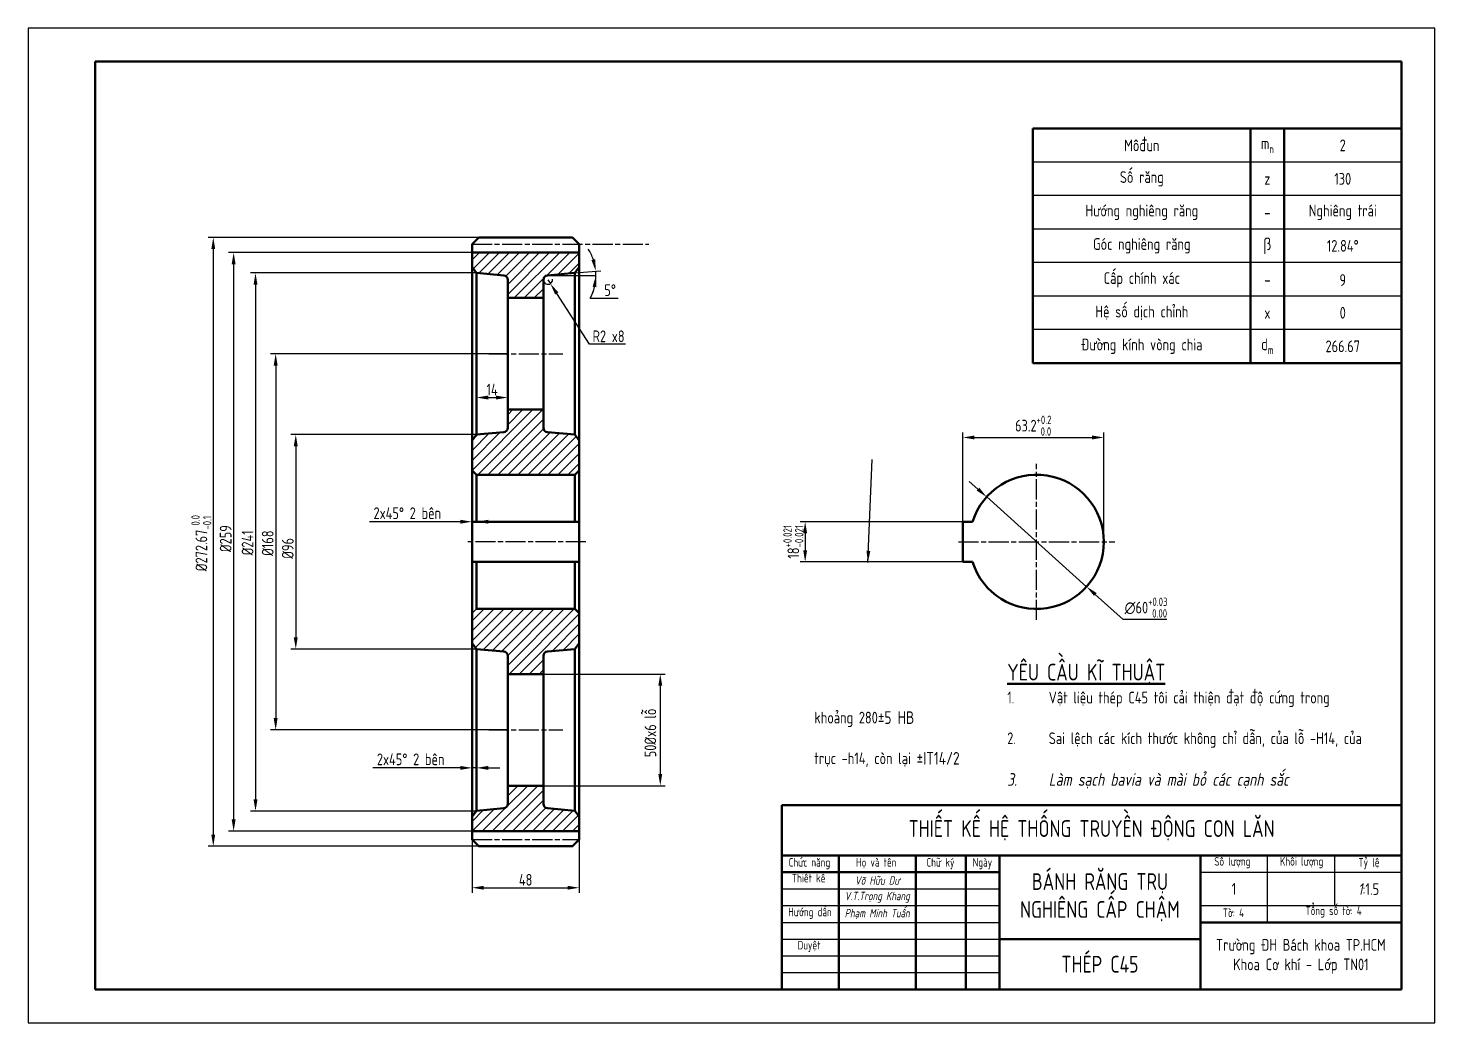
# Model space of a CAD drawing. Header units: millimetres. Extents: x -3429 to -296, y -4157 to -3695.
# Drawn here: x -2708.5 to -2288.5, y -4036.9 to -3739.9 of the extents above; entities that cross this region are included whole.
import ezdxf

# ---------------------------------------------------------------- set-up
doc = ezdxf.new("R2010")
doc.units = ezdxf.units.MM
doc.header["$LTSCALE"] = 0.5
doc.linetypes.add('AM_ISO08W050', pattern=[18, 12, -1.5, 3, -1.5])
for name, color, linetype, lineweight in [('A.Net Dam Co Ban', 7, 'Continuous', 50), ('AM_0', 7, 'Continuous', 50), ('AM_4', 3, 'Continuous', 25), ('AM_5', 3, 'Continuous', 25), ('AM_7', 4, 'AM_ISO08W050', 25), ('AM_8', 1, 'Continuous', 25), ('duong_dam', 7, 'Continuous', 50), ('duong_manh', 3, 'Continuous', 25)]:
    doc.layers.add(name, color=color, linetype=linetype, lineweight=lineweight)
doc.styles.add('MyTemplate', font='tcvn+7284-2003i.ttf', dxfattribs={"width": 0.8, "height": 3.5})
doc.styles.get("Standard").update_dxf_attribs({"font": 'tcvn+7284-2003i.ttf', "width": 0.8, "height": 3.5})
doc.styles.add('TCVN', font='tcvn+7284-2003i.ttf', dxfattribs={"width": 0.8, "height": 5})
doc.dimstyles.new('scale05', dxfattribs={"dimtxt": 3.5, "dimasz": 3.5, "dimexe": 1.5, "dimexo": 0, "dimtad": 1, "dimtoh": 1, "dimdec": 0, "dimlfac": 1.5, "dimdsep": 46, "dimtxsty": 'MyTemplate', "dimcen": -5, "dimclrd": 3, "dimclre": 3, "dimclrt": 1, "dimadec": 0, "dimazin": 0, "dimtfac": 1, "dimtdec": 0, "dimtmove": 0, "dimatfit": 3, "dimfxl": 1, "dimlwd": 25, "dimlwe": 25, "dimarcsym": 1})

# ---------------------------------------------------------------- blocks, each defined once
blk = doc.blocks.new('*D52')
at = {"layer": 'AM_5', "color": 3, "lineweight": 25, "transparency": 16777216}
for p, q in [((-2426.51, -3887.24), (-2478, -3887.24)), ((-2476.5, -3890.74), (-2476.5, -3895.74)), ((-2426.51, -3899.24), (-2478, -3899.24))]:
    blk.add_line(p, q, dxfattribs=at)
at = {"layer": 'AM_5', "color": 3, "transparency": 16777216}
for points in [[(-2477.08, -3890.74), (-2475.92, -3890.74), (-2476.5, -3887.24)], [(-2477.08, -3895.74), (-2475.92, -3895.74), (-2476.5, -3899.24)]]:
    blk.add_solid(points, dxfattribs=at)
at = {"layer": 'Defpoints', "color": 0, "transparency": 16777216}
for p in [(-2426.51, -3887.24), (-2476.5, -3899.24), (-2426.51, -3899.24)]:
    blk.add_point(p, dxfattribs=at)
at = {"layer": 'AM_5', "color": 1, "transparency": 16777216, "insert": (-2480.03, -3893.24), "char_height": 3.5, "attachment_point": 5, "rotation": 90, "style": 'MyTemplate'}
blk.add_mtext('\\A1;18{}{\\H0.71x;\\C3;\\S+0.021^ -0.021;}', dxfattribs=at)
blk = doc.blocks.new('*D42')
at = {"layer": 'AM_5', "color": 3, "lineweight": 25, "transparency": 16777216}
for p, q in [((-2545.29, -3812.97), (-2537.52, -3812.29)), ((-2540.66, -3820.47), (-2532.3, -3820.47))]:
    blk.add_line(p, q, dxfattribs=at)
for start, end in [(18.9106, 32.8212), (0, 5), (331.9683, 0), (332.1788, 346.0894)]:
    blk.add_arc((-2553.41, -3813.68), 14.45, start, end, dxfattribs=at)
at = {"layer": 'AM_5', "color": 3, "transparency": 16777216}
for points in [[(-2539.17, -3808.87), (-2540.31, -3809.12), (-2539.02, -3812.42)], [(-2539.97, -3817.08), (-2538.81, -3817.22), (-2538.96, -3813.68)]]:
    blk.add_solid(points, dxfattribs=at)
at = {"layer": 'Defpoints', "color": 0, "transparency": 16777216}
for p in [(-2545.29, -3812.97), (-2538.99, -3812.84), (-2553.41, -3813.68), (-2553.41, -3813.68), (-2537.06, -3813.68)]:
    blk.add_point(p, dxfattribs=at)
at = {"layer": 'AM_5', "color": 1, "transparency": 16777216, "insert": (-2534.73, -3818.1), "char_height": 3.5, "attachment_point": 5, "style": 'MyTemplate'}
blk.add_mtext('\\A1;5°', dxfattribs=at)
blk = doc.blocks.new('*D43')
at = {"layer": 'AM_5', "color": 3, "lineweight": 25, "transparency": 16777216}
for p, q in [((-2429.45, -3893.24), (-2429.45, -3860.58)), ((-2425.95, -3862.08), (-2390.84, -3862.08)), ((-2387.34, -3893.24), (-2387.34, -3860.58))]:
    blk.add_line(p, q, dxfattribs=at)
at = {"layer": 'AM_5', "color": 3, "transparency": 16777216}
for points in [[(-2425.95, -3861.5), (-2425.95, -3862.67), (-2429.45, -3862.08)], [(-2390.84, -3861.5), (-2390.84, -3862.67), (-2387.34, -3862.08)]]:
    blk.add_solid(points, dxfattribs=at)
at = {"layer": 'Defpoints', "color": 0, "transparency": 16777216}
for p in [(-2387.34, -3862.08), (-2429.45, -3893.24), (-2387.34, -3893.24)]:
    blk.add_point(p, dxfattribs=at)
at = {"layer": 'AM_5', "color": 1, "transparency": 16777216, "insert": (-2408.4, -3858.56), "char_height": 3.5, "attachment_point": 5, "style": 'MyTemplate'}
blk.add_mtext('\\A1;63.2{}{\\H0.71x;\\C3;\\S+0.2^  0.0;}', dxfattribs=at)
blk = doc.blocks.new('*D44')
at = {"layer": 'AM_5', "color": 3, "lineweight": 25, "transparency": 16777216}
for p, q in [((-2579.46, -3887.24), (-2606.6, -3887.24)), ((-2575.96, -3887.24), (-2575.96, -3885.74)), ((-2574.63, -3887.24), (-2575.96, -3887.24)), ((-2574.63, -3887.24), (-2574.63, -3885.74)), ((-2571.13, -3887.24), (-2567.63, -3887.24))]:
    blk.add_line(p, q, dxfattribs=at)
at = {"layer": 'AM_5', "color": 3, "transparency": 16777216}
for points in [[(-2579.46, -3886.66), (-2579.46, -3887.82), (-2575.96, -3887.24)], [(-2571.13, -3886.66), (-2571.13, -3887.82), (-2574.63, -3887.24)]]:
    blk.add_solid(points, dxfattribs=at)
at = {"layer": 'Defpoints', "color": 0, "transparency": 16777216}
for p in [(-2575.96, -3887.24), (-2575.96, -3887.24), (-2574.63, -3887.24)]:
    blk.add_point(p, dxfattribs=at)
at = {"layer": 'AM_5', "color": 1, "transparency": 16777216, "insert": (-2595.29, -3884.69), "char_height": 3.5, "attachment_point": 5, "style": 'MyTemplate'}
blk.add_mtext('\\A1;2x45%%D 2 bên', dxfattribs=at)
blk = doc.blocks.new('*D45')
at = {"layer": 'AM_5', "color": 3, "lineweight": 25, "transparency": 16777216}
for p, q in [((-2575.96, -3949.38), (-2575.96, -3962.23)), ((-2574.64, -3949.38), (-2574.64, -3962.23)), ((-2579.46, -3960.73), (-2605.59, -3960.73)), ((-2574.64, -3960.73), (-2575.96, -3960.73)), ((-2571.14, -3960.73), (-2567.64, -3960.73))]:
    blk.add_line(p, q, dxfattribs=at)
at = {"layer": 'AM_5', "color": 3, "transparency": 16777216}
for points in [[(-2579.46, -3960.15), (-2579.46, -3961.32), (-2575.96, -3960.73)], [(-2571.14, -3960.15), (-2571.14, -3961.32), (-2574.64, -3960.73)]]:
    blk.add_solid(points, dxfattribs=at)
at = {"layer": 'Defpoints', "color": 0, "transparency": 16777216}
for p in [(-2575.96, -3949.38), (-2574.64, -3949.38), (-2575.96, -3960.73)]:
    blk.add_point(p, dxfattribs=at)
at = {"layer": 'AM_5', "color": 1, "transparency": 16777216, "insert": (-2594.28, -3958.18), "char_height": 3.5, "attachment_point": 5, "style": 'MyTemplate'}
blk.add_mtext('\\A1;2x45%%D 2 bên', dxfattribs=at)
blk = doc.blocks.new('*D46')
at = {"layer": 'AM_5', "color": 3, "lineweight": 25, "transparency": 16777216}
for p, q in [((-2574.64, -3812.97), (-2642.11, -3812.97)), ((-2640.61, -3816.47), (-2640.61, -3970.13)), ((-2574.64, -3973.63), (-2642.11, -3973.63))]:
    blk.add_line(p, q, dxfattribs=at)
at = {"layer": 'AM_5', "color": 3, "transparency": 16777216}
for points in [[(-2641.19, -3816.47), (-2640.02, -3816.47), (-2640.61, -3812.97)], [(-2641.19, -3970.13), (-2640.02, -3970.13), (-2640.61, -3973.63)]]:
    blk.add_solid(points, dxfattribs=at)
at = {"layer": 'Defpoints', "color": 0, "transparency": 16777216}
for p in [(-2574.64, -3812.97), (-2640.61, -3973.63), (-2574.64, -3973.63)]:
    blk.add_point(p, dxfattribs=at)
at = {"layer": 'AM_5', "color": 1, "transparency": 16777216, "insert": (-2642.98, -3893.54), "char_height": 3.5, "attachment_point": 5, "rotation": 90, "style": 'MyTemplate'}
blk.add_mtext('\\A1;%%C241 ', dxfattribs=at)
blk = doc.blocks.new('*D47')
at = {"layer": 'AM_5', "color": 3, "lineweight": 25, "transparency": 16777216}
for p, q in [((-2575.96, -3806.85), (-2648.64, -3806.85)), ((-2647.14, -3810.35), (-2647.14, -3976.13)), ((-2575.96, -3979.63), (-2648.64, -3979.63))]:
    blk.add_line(p, q, dxfattribs=at)
at = {"layer": 'AM_5', "color": 3, "transparency": 16777216}
for points in [[(-2647.72, -3810.35), (-2646.56, -3810.35), (-2647.14, -3806.85)], [(-2647.72, -3976.13), (-2646.56, -3976.13), (-2647.14, -3979.63)]]:
    blk.add_solid(points, dxfattribs=at)
at = {"layer": 'Defpoints', "color": 0, "transparency": 16777216}
for p in [(-2575.96, -3806.85), (-2647.14, -3979.63), (-2575.96, -3979.63)]:
    blk.add_point(p, dxfattribs=at)
at = {"layer": 'AM_5', "color": 1, "transparency": 16777216, "insert": (-2649.52, -3892.29), "char_height": 3.5, "attachment_point": 5, "rotation": 90, "style": 'MyTemplate'}
blk.add_mtext('\\A1;%%C259', dxfattribs=at)
blk = doc.blocks.new('*D48')
at = {"layer": 'AM_5', "color": 3, "lineweight": 25, "transparency": 16777216}
for p, q in [((-2573.96, -3802.35), (-2654.72, -3802.35)), ((-2653.22, -3805.85), (-2653.22, -3980.63)), ((-2573.96, -3984.13), (-2654.72, -3984.13))]:
    blk.add_line(p, q, dxfattribs=at)
at = {"layer": 'AM_5', "color": 3, "transparency": 16777216}
for points in [[(-2653.81, -3805.85), (-2652.64, -3805.85), (-2653.22, -3802.35)], [(-2653.81, -3980.63), (-2652.64, -3980.63), (-2653.22, -3984.13)]]:
    blk.add_solid(points, dxfattribs=at)
at = {"layer": 'Defpoints', "color": 0, "transparency": 16777216}
for p in [(-2573.96, -3802.35), (-2653.22, -3984.13), (-2573.96, -3984.13)]:
    blk.add_point(p, dxfattribs=at)
at = {"layer": 'AM_5', "color": 1, "transparency": 16777216, "insert": (-2656.77, -3893.63), "char_height": 3.5, "attachment_point": 5, "rotation": 90, "style": 'MyTemplate'}
blk.add_mtext('\\A1;%%C272.67{}{\\H0.71x;\\C3;\\S 0.0^ -0.1;}', dxfattribs=at)
blk = doc.blocks.new('*D49')
at = {"layer": 'AM_5', "color": 3, "lineweight": 25, "transparency": 16777216}
for p, q in [((-2575.96, -3982.13), (-2575.96, -3998.02)), ((-2543.96, -3982.13), (-2543.96, -3998.02)), ((-2572.46, -3996.52), (-2547.46, -3996.52))]:
    blk.add_line(p, q, dxfattribs=at)
at = {"layer": 'AM_5', "color": 3, "transparency": 16777216}
for points in [[(-2572.46, -3995.94), (-2572.46, -3997.11), (-2575.96, -3996.52)], [(-2547.46, -3995.94), (-2547.46, -3997.11), (-2543.96, -3996.52)]]:
    blk.add_solid(points, dxfattribs=at)
at = {"layer": 'Defpoints', "color": 0, "transparency": 16777216}
for p in [(-2575.96, -3982.13), (-2543.96, -3982.13), (-2543.96, -3996.52)]:
    blk.add_point(p, dxfattribs=at)
at = {"layer": 'AM_5', "color": 1, "transparency": 16777216, "insert": (-2559.96, -3994.15), "char_height": 3.5, "attachment_point": 5, "style": 'MyTemplate'}
blk.add_mtext('\\A1;48', dxfattribs=at)
blk = doc.blocks.new('*D50')
at = {"layer": 'AM_5', "color": 3, "lineweight": 25, "transparency": 16777216}
for p, q in [((-2424.91, -3877.51), (-2427.52, -3875.18)), ((-2422.31, -3879.85), (-2392.47, -3906.63)), ((-2381.58, -3916.41), (-2389.87, -3908.97)), ((-2368.48, -3916.41), (-2381.58, -3916.41))]:
    blk.add_line(p, q, dxfattribs=at)
at = {"layer": 'AM_5', "color": 3, "transparency": 16777216}
for points in [[(-2424.52, -3877.08), (-2425.3, -3877.95), (-2422.31, -3879.85)], [(-2389.48, -3908.53), (-2390.26, -3909.4), (-2392.47, -3906.63)]]:
    blk.add_solid(points, dxfattribs=at)
at = {"layer": 'Defpoints', "color": 0, "transparency": 16777216}
for p in [(-2422.31, -3879.85), (-2392.47, -3906.63)]:
    blk.add_point(p, dxfattribs=at)
at = {"layer": 'AM_5', "color": 1, "transparency": 16777216, "insert": (-2374.72, -3912.88), "char_height": 3.5, "attachment_point": 5, "style": 'MyTemplate'}
blk.add_mtext('\\A1;∅60{}{\\H0.71x;\\C3;\\S+0.03^  0.00;}', dxfattribs=at)
blk = doc.blocks.new('*D51')
at = {"layer": 'AM_5', "color": 3, "lineweight": 25, "transparency": 16777216}
for p, q in [((-2565.3, -3837.1), (-2636.09, -3837.1)), ((-2634.59, -3840.6), (-2634.59, -3945.88)), ((-2565.3, -3949.38), (-2636.09, -3949.38))]:
    blk.add_line(p, q, dxfattribs=at)
at = {"layer": 'AM_5', "color": 3, "transparency": 16777216}
for points in [[(-2635.18, -3840.6), (-2634.01, -3840.6), (-2634.59, -3837.1)], [(-2635.18, -3945.88), (-2634.01, -3945.88), (-2634.59, -3949.38)]]:
    blk.add_solid(points, dxfattribs=at)
at = {"layer": 'Defpoints', "color": 0, "transparency": 16777216}
for p in [(-2565.3, -3837.1), (-2634.59, -3949.38), (-2565.3, -3949.38)]:
    blk.add_point(p, dxfattribs=at)
at = {"layer": 'AM_5', "color": 1, "transparency": 16777216, "insert": (-2636.97, -3893.64), "char_height": 3.5, "attachment_point": 5, "rotation": 90, "style": 'MyTemplate'}
blk.add_mtext('\\A1;%%C168', dxfattribs=at)
blk = doc.blocks.new('*D53')
at = {"layer": 'AM_5', "color": 3, "lineweight": 25, "transparency": 16777216}
for p, q in [((-2554.63, -3932.72), (-2518.26, -3932.72)), ((-2519.76, -3936.22), (-2519.76, -3962.55)), ((-2554.63, -3966.05), (-2518.26, -3966.05))]:
    blk.add_line(p, q, dxfattribs=at)
at = {"layer": 'AM_5', "color": 3, "transparency": 16777216}
for points in [[(-2520.34, -3936.22), (-2519.17, -3936.22), (-2519.76, -3932.72)], [(-2520.34, -3962.55), (-2519.17, -3962.55), (-2519.76, -3966.05)]]:
    blk.add_solid(points, dxfattribs=at)
at = {"layer": 'Defpoints', "color": 0, "transparency": 16777216}
for p in [(-2554.63, -3932.72), (-2554.63, -3966.05), (-2519.76, -3966.05)]:
    blk.add_point(p, dxfattribs=at)
at = {"layer": 'AM_5', "color": 1, "transparency": 16777216, "insert": (-2522.72, -3950.31), "char_height": 3.5, "attachment_point": 5, "rotation": 90, "style": 'MyTemplate'}
blk.add_mtext('50{\\A1;%%Cx6 lỗ}', dxfattribs=at)
blk = doc.blocks.new('*D54')
at = {"layer": 'AM_5', "color": 3, "lineweight": 25, "transparency": 16777216}
for p, q in [((-2574.64, -3845.44), (-2574.64, -3851.66)), ((-2565.3, -3845.44), (-2565.3, -3851.66)), ((-2571.14, -3850.16), (-2568.8, -3850.16))]:
    blk.add_line(p, q, dxfattribs=at)
at = {"layer": 'AM_5', "color": 3, "transparency": 16777216}
for points in [[(-2571.14, -3849.58), (-2571.14, -3850.75), (-2574.64, -3850.16)], [(-2568.8, -3849.58), (-2568.8, -3850.75), (-2565.3, -3850.16)]]:
    blk.add_solid(points, dxfattribs=at)
at = {"layer": 'Defpoints', "color": 0, "transparency": 16777216}
for p in [(-2574.64, -3845.44), (-2565.3, -3845.44), (-2565.3, -3850.16)]:
    blk.add_point(p, dxfattribs=at)
at = {"layer": 'AM_5', "color": 1, "transparency": 16777216, "insert": (-2569.97, -3847.79), "char_height": 3.5, "attachment_point": 5, "style": 'MyTemplate'}
blk.add_mtext('14', dxfattribs=at)
blk = doc.blocks.new('*D55')
at = {"layer": 'AM_5', "color": 3, "lineweight": 25, "transparency": 16777216}
for p, q in [((-2574.64, -3861.23), (-2630.09, -3861.23)), ((-2628.59, -3864.73), (-2628.59, -3921.75)), ((-2574.64, -3925.25), (-2630.09, -3925.25))]:
    blk.add_line(p, q, dxfattribs=at)
at = {"layer": 'AM_5', "color": 3, "transparency": 16777216}
for points in [[(-2629.18, -3864.73), (-2628.01, -3864.73), (-2628.59, -3861.23)], [(-2629.18, -3921.75), (-2628.01, -3921.75), (-2628.59, -3925.25)]]:
    blk.add_solid(points, dxfattribs=at)
at = {"layer": 'Defpoints', "color": 0, "transparency": 16777216}
for p in [(-2574.64, -3861.23), (-2628.59, -3925.25), (-2574.64, -3925.25)]:
    blk.add_point(p, dxfattribs=at)
at = {"layer": 'AM_5', "color": 1, "transparency": 16777216, "insert": (-2630.97, -3895.2), "char_height": 3.5, "attachment_point": 5, "rotation": 90, "style": 'MyTemplate'}
blk.add_mtext('%%C96', dxfattribs=at)
blk = doc.blocks.new('*D56')
at = {"layer": 'AM_5', "color": 3, "lineweight": 25, "transparency": 16777216}
for p, q in [((-2553.3, -3815.01), (-2552.58, -3816.13)), ((-2540.87, -3834.26), (-2550.68, -3819.07)), ((-2530.13, -3834.26), (-2540.87, -3834.26))]:
    blk.add_line(p, q, dxfattribs=at)
blk.add_arc((-2553.3, -3815.01), 1.33, 180, 7.306, dxfattribs=at)
at = {"layer": 'AM_5', "color": 3, "transparency": 16777216}
blk.add_solid([(-2550.19, -3818.75), (-2551.17, -3819.38), (-2552.58, -3816.13)], dxfattribs=at)
at = {"layer": 'Defpoints', "color": 0, "transparency": 16777216}
for p in [(-2553.3, -3815.01), (-2552.58, -3816.13)]:
    blk.add_point(p, dxfattribs=at)
at = {"layer": 'AM_5', "color": 1, "transparency": 16777216, "insert": (-2535.19, -3831.88), "char_height": 3.5, "attachment_point": 5, "style": 'MyTemplate'}
blk.add_mtext('R2 x8', dxfattribs=at)

msp = doc.modelspace()

# ---------------------------------------------------------------- hatches: boundary and pattern name
at = {"layer": 'AM_8'}
h = msp.add_hatch(dxfattribs=at)
h.set_pattern_fill('ANSI31', color=256, scale=0.666667)
h.set_pattern_definition([(45, (-1771.6166, -1304.463), (-1.4967094, 1.4967094), [])])
h.paths.add_polyline_path([(-2543.9649, -3811.1851), (-2543.9649, -3806.8518), (-2575.9649, -3806.8518), (-2575.9649, -3811.1851), (-2574.6367, -3812.968), (-2566.5154, -3813.6785, -0.38887873), (-2565.2983, -3815.0068), (-2565.2983, -3820.4328), (-2554.6316, -3820.4328), (-2554.6316, -3815.0068, -0.38887873), (-2553.4145, -3813.6785), (-2545.2932, -3812.968)])
h.paths.add_polyline_path([(-2543.9649, -3865.6967), (-2543.9649, -3863.0138), (-2545.2932, -3861.231), (-2553.4145, -3860.5204, -0.38887873), (-2554.6316, -3859.1922), (-2554.6316, -3853.7661), (-2565.2983, -3853.7661), (-2565.2983, -3859.1922, -0.38887873), (-2566.5154, -3860.5204), (-2574.6367, -3861.231), (-2575.9649, -3863.0138), (-2575.9649, -3871.9074), (-2574.6316, -3873.2407), (-2545.2983, -3873.2407), (-2543.9649, -3871.9074)])
h.paths.add_polyline_path([(-2543.9649, -3914.574), (-2545.2983, -3913.2407), (-2574.6316, -3913.2407), (-2575.9649, -3914.574), (-2575.9649, -3923.4675), (-2574.6367, -3925.2504), (-2566.5154, -3925.9609, -0.38887873), (-2565.2983, -3927.2892), (-2565.2983, -3932.7152), (-2554.6316, -3932.7152), (-2554.6316, -3927.2892, -0.38887873), (-2553.4145, -3925.9609), (-2545.2932, -3925.2504), (-2543.9649, -3923.4675)])
h.paths.add_polyline_path([(-2554.6316, -3971.4746), (-2554.6316, -3966.0486), (-2565.2983, -3966.0486), (-2565.2983, -3971.4746, -0.38887873), (-2566.5154, -3972.8028), (-2574.6367, -3973.5134), (-2575.9649, -3975.2962), (-2575.9649, -3979.6296), (-2543.9649, -3979.6296), (-2543.9649, -3975.2962), (-2545.2932, -3973.5134), (-2553.4145, -3972.8028, -0.38887873)])

# ---------------------------------------------------------------- linework, layer by layer
for p, q in [((-2574.6316, -3873.2407), (-2545.2983, -3873.2407)), ((-2575.9649, -3914.574), (-2574.6316, -3913.2407)), ((-2574.6316, -3913.2407), (-2545.2983, -3913.2407))]:
    msp.add_line(p, q)
at = {"layer": 'A.Net Dam Co Ban', "lineweight": 50}
msp.add_line((-2483.4956, -4026.866), (-2483.4956, -3972.0277), dxfattribs=at)
at = {"layer": 'AM_0'}
for p, q in [((-2688.4956, -3749.866), (-2688.4956, -4026.866)), ((-2298.4956, -3749.866), (-2688.4956, -3749.866)), ((-2298.4956, -4026.866), (-2298.4956, -3749.866)), ((-2298.4956, -3769.866), (-2408.4956, -3769.866)), ((-2408.4956, -3769.866), (-2408.4956, -3839.866)), ((-2343.4956, -3839.866), (-2343.4956, -3769.866)), ((-2333.4956, -3839.866), (-2333.4956, -3769.866)), ((-2575.9649, -3806.0185), (-2575.9649, -3811.1851)), ((-2575.9649, -3806.8518), (-2543.9649, -3806.8518)), ((-2543.9649, -3863.0138), (-2543.9649, -3806.0185)), ((-2543.9649, -3806.0185), (-2543.9649, -3811.1851)), ((-2574.6367, -3812.968), (-2575.9649, -3811.1851)), ((-2575.9649, -3811.1851), (-2575.9649, -3923.4675)), ((-2566.5154, -3813.6785), (-2574.6367, -3812.968)), ((-2574.6367, -3812.968), (-2574.6367, -3861.231)), ((-2553.4145, -3813.6785), (-2545.2932, -3812.968)), ((-2545.2932, -3812.968), (-2543.9649, -3811.1851)), ((-2545.2932, -3812.968), (-2545.2932, -3861.231)), ((-2565.2983, -3859.1922), (-2565.2983, -3815.0068)), ((-2554.6316, -3859.1922), (-2554.6316, -3815.0068)), ((-2565.2983, -3820.4328), (-2554.6316, -3820.4328)), ((-2298.4956, -3839.866), (-2408.4956, -3839.866)), ((-2565.2983, -3853.7661), (-2554.6316, -3853.7661)), ((-2574.6367, -3861.231), (-2575.9649, -3863.0138)), ((-2574.6367, -3861.231), (-2566.5154, -3860.5204)), ((-2545.2932, -3861.231), (-2553.4145, -3860.5204)), ((-2545.2932, -3861.231), (-2543.9649, -3863.0138)), ((-2543.9649, -3863.0138), (-2543.9649, -3914.574)), ((-2575.9649, -3871.9074), (-2574.6316, -3873.2407)), ((-2575.9649, -3871.9074), (-2575.9649, -3914.574)), ((-2543.9649, -3871.9074), (-2545.2983, -3873.2407)), ((-2543.9649, -3871.9074), (-2543.9649, -3914.574)), ((-2574.6316, -3873.2407), (-2545.2983, -3873.2407)), ((-2574.6316, -3873.2407), (-2574.6316, -3887.2407)), ((-2545.2983, -3873.2407), (-2545.2983, -3887.2407)), ((-2543.9649, -3887.2407), (-2575.9649, -3887.2407)), ((-2426.5143, -3887.2407), (-2429.4477, -3887.2407)), ((-2426.5143, -3887.2407), (-2429.4477, -3887.2407)), ((-2429.4477, -3887.2407), (-2429.4477, -3899.2407)), ((-2427.4334, -3887.2407), (-2426.5143, -3887.2407)), ((-2543.9649, -3899.2407), (-2575.9649, -3899.2407)), ((-2574.6316, -3899.2407), (-2574.6316, -3913.2407)), ((-2545.2983, -3899.2407), (-2545.2983, -3913.2407)), ((-2426.5143, -3899.2407), (-2429.4477, -3899.2407)), ((-2427.4334, -3899.2407), (-2426.5143, -3899.2407)), ((-2574.6316, -3913.2407), (-2545.2983, -3913.2407)), ((-2543.9649, -3914.574), (-2545.2983, -3913.2407)), ((-2543.9649, -3913.2407), (-2543.9649, -3923.4675)), ((-2574.6367, -3925.2504), (-2575.9649, -3923.4675)), ((-2575.9649, -3975.2962), (-2575.9649, -3923.4675)), ((-2574.6367, -3925.2504), (-2566.5154, -3925.9609)), ((-2574.6367, -3973.5134), (-2574.6367, -3925.2504)), ((-2545.2932, -3925.2504), (-2553.4145, -3925.9609)), ((-2545.2932, -3925.2504), (-2543.9649, -3923.4675)), ((-2545.2932, -3925.2504), (-2545.2932, -3973.5134)), ((-2543.9649, -3975.2962), (-2543.9649, -3923.4675)), ((-2565.2983, -3927.2892), (-2565.2983, -3971.4746)), ((-2554.6316, -3927.2892), (-2554.6316, -3971.4746)), ((-2565.2983, -3932.7152), (-2554.6316, -3932.7152)), ((-2565.2983, -3966.0486), (-2554.6316, -3966.0486)), ((-2566.5154, -3972.8028), (-2574.6367, -3973.5134)), ((-2575.9649, -3979.6296), (-2543.9649, -3979.6296)), ((-2298.4956, -4006.866), (-2298.4956, -4026.866)), ((-2298.4956, -4006.866), (-2298.4956, -4026.866)), ((-2688.4956, -4026.866), (-2298.4956, -4026.866))]:
    msp.add_line(p, q, dxfattribs=at)
at = {"layer": 'AM_0', "lineweight": 50}
for p, q in [((-2573.9649, -3802.3518), (-2575.9649, -3804.3518)), ((-2575.9649, -3806.0185), (-2575.9649, -3804.3518)), ((-2545.9649, -3802.3518), (-2573.9649, -3802.3518)), ((-2543.9649, -3804.3518), (-2545.9649, -3802.3518)), ((-2543.9649, -3806.0185), (-2543.9649, -3804.3518))]:
    msp.add_line(p, q, dxfattribs=at)
at = {"layer": 'AM_0'}
msp.add_lwpolyline([(-2566.5154, -3972.8028), (-2574.6367, -3973.5134), (-2575.9649, -3975.2962), (-2575.9649, -3982.1296), (-2573.9649, -3984.1296), (-2545.9649, -3984.1296), (-2543.9649, -3982.1296), (-2543.9649, -3975.2962), (-2545.2932, -3973.5134), (-2553.4145, -3972.8028)], dxfattribs=at)
for centre, radius, start, end in [((-2566.6316, -3815.0068), 1.3333, 0, 85), ((-2553.2983, -3815.0068), 1.3333, 95, 180), ((-2566.6316, -3859.1922), 1.3333, 275, 0), ((-2553.2983, -3859.1922), 1.3333, 180, 265), ((-2407.389, -3893.2407), 20.0444, 197.417699, 162.582301), ((-2566.6316, -3927.2892), 1.3333, 0, 85), ((-2553.2983, -3927.2892), 1.3333, 95, 180), ((-2566.6316, -3971.4746), 1.3333, 275, 0), ((-2553.2983, -3971.4746), 1.3333, 180, 265)]:
    msp.add_arc(centre, radius, start, end, dxfattribs=at)
at = {"layer": 'AM_4'}
for p, q in [((-2708.4956, -3739.866), (-2708.4956, -4036.866)), ((-2288.4956, -3739.866), (-2708.4956, -3739.866)), ((-2288.4956, -4036.866), (-2288.4956, -3739.866)), ((-2298.4956, -3779.866), (-2408.4956, -3779.866)), ((-2298.4956, -3789.866), (-2408.4956, -3789.866)), ((-2298.4956, -3799.866), (-2408.4956, -3799.866)), ((-2298.4956, -3809.866), (-2408.4956, -3809.866)), ((-2553.4145, -3813.6785), (-2538.963, -3813.6785)), ((-2298.4956, -3819.866), (-2408.4956, -3819.866)), ((-2298.4956, -3829.866), (-2408.4956, -3829.866)), ((-2708.4956, -4036.866), (-2288.4956, -4036.866))]:
    msp.add_line(p, q, dxfattribs=at)
at = {"layer": 'AM_7'}
for p, q in [((-2575.9649, -3804.3518), (-2523.178, -3804.3518)), ((-2570.9948, -3837.0995), (-2548.8098, -3837.0995)), ((-2407.389, -3916.574), (-2407.389, -3869.9074)), ((-2541.9649, -3893.2407), (-2577.9649, -3893.2407)), ((-2430.7223, -3893.2407), (-2384.0557, -3893.2407)), ((-2570.9948, -3949.3819), (-2548.8098, -3949.3819)), ((-2575.9649, -3982.1296), (-2543.9649, -3982.1296))]:
    msp.add_line(p, q, dxfattribs=at)
at = {"layer": 'duong_dam', "lineweight": 50}
msp.add_line((-2483.4956, -3971.9103), (-2298.4956, -3971.9103), dxfattribs=at)
at = {"layer": 'duong_dam'}
for p, q in [((-2483.4956, -4026.866), (-2483.4956, -3971.9103)), ((-2483.4956, -3986.866), (-2298.4956, -3986.866)), ((-2466.4956, -4026.866), (-2466.4956, -3986.866)), ((-2443.4956, -4026.866), (-2443.4956, -3986.866)), ((-2428.4956, -4026.866), (-2428.4956, -3986.866)), ((-2418.4956, -4026.866), (-2418.4956, -3986.866)), ((-2358.4956, -4026.866), (-2358.4956, -3986.866)), ((-2483.4956, -3991.866), (-2418.4956, -3991.866)), ((-2358.4956, -4006.866), (-2298.4956, -4006.866)), ((-2418.4956, -4011.866), (-2358.4956, -4011.866))]:
    msp.add_line(p, q, dxfattribs=at)
at = {"layer": 'duong_manh'}
for p, q in [((-2338.4956, -4006.866), (-2338.4956, -3986.866)), ((-2318.4956, -3986.866), (-2318.4956, -4001.866)), ((-2358.4956, -3991.866), (-2298.4956, -3991.866)), ((-2358.4956, -4001.866), (-2298.4956, -4001.866))]:
    msp.add_line(p, q, dxfattribs=at)
at = {"layer": 'duong_manh', "lineweight": 25}
for p, q in [((-2483.4956, -3996.866), (-2418.4956, -3996.866)), ((-2483.4956, -4001.866), (-2418.4956, -4001.866)), ((-2483.4956, -4006.866), (-2418.4956, -4006.866)), ((-2483.4956, -4011.866), (-2418.4956, -4011.866)), ((-2483.4956, -4016.866), (-2418.4956, -4016.866)), ((-2483.4956, -4021.866), (-2418.4956, -4021.866))]:
    msp.add_line(p, q, dxfattribs=at)

# ---------------------------------------------------------------- texts
at = {"attachment_point": 5, "style": 'MyTemplate'}
for s, width, insert, char_height in [('Môđun', 65, (-2375.9956, -3774.866), 3.5), ('\\A1;m{\\H0.7x;\\S^ n;}', 10, (-2338.4956, -3774.866), 3.5), ('2', 35, (-2315.9956, -3774.866), 3.5), ('Số răng', 65, (-2375.9956, -3784.866), 3.5), ('z', 10, (-2338.4956, -3784.866), 3.5), ('130', 35, (-2315.9956, -3784.866), 3.5), ('Hướng nghiêng răng', 65, (-2375.9956, -3794.866), 3.5), ('Nghiêng trái', 35, (-2315.9956, -3794.866), 3.5), ('{\\H1.08333x;-}', 10, (-2338.4956, -3794.866), 3.5), ('Góc nghiêng răng', 65, (-2375.9956, -3804.866), 3.5), ('{\\H1.08333x;β}', 10, (-2338.4956, -3804.866), 3.5), ('12.84%%D', 35, (-2315.9956, -3804.866), 3.5), ('Cấp chính xác', 65, (-2375.9956, -3815.0219), 3.5), ('9', 35, (-2315.9956, -3815.0951), 3.5), ('{\\H1.08333x;-}', 10, (-2338.4956, -3814.9493), 3.5), ('Hệ số dịch chỉnh', 65, (-2375.9956, -3824.866), 3.5), ('x', 10, (-2338.4956, -3824.866), 3.5), ('0', 35, (-2315.9956, -3824.866), 3.5), ('Đường kính vòng chia', 65, (-2375.9956, -3834.866), 3.5), ('\\A1;d{\\H0.7x;\\S^ m;}', 10, (-2338.4956, -3834.866), 3.5), ('266.67', 35, (-2315.9956, -3834.866), 3.5), ('BÁNH RĂNG TRỤ NGHIÊNG CẤP CHẬM', 60, (-2388.4956, -3999.366), 5), ('THÉP C45', 60, (-2388.4956, -4019.366), 5)]:
    msp.add_mtext_dynamic_manual_height_columns(s, width=width, gutter_width=17.5, heights=[0], dxfattribs=dict(at, insert=insert, char_height=char_height))
at = {"char_height": 2.5, "attachment_point": 5}
for s, insert in [('{\\fTCVN 7284|b0|i1|c0|p34;Võ Hữu Dư}', (-2454.9956, -3994.366)), ('{\\fTCVN 7284|b0|i1|c0|p34;V.T.Trọng Khang}', (-2454.9956, -3999.366)), ('{\\fTCVN 7284|b0|i1|c0|p34;Phạm Minh Tuấn}', (-2454.9956, -4004.366))]:
    msp.add_mtext_dynamic_manual_height_columns(s, width=23, gutter_width=17.5, heights=[0], dxfattribs=dict(at, insert=insert))
at = {"layer": 'AM_0'}
for s, width, insert, char_height, attachment_point, style in [('\\A1;\\pi57.60941;{\\H1.42857x;\\LYÊU CẦU KĨ THUẬT\\P\\pi-10.5,l14,t14;}1.^IVật liệu thép C45 tôi cải thiện đạt độ cứng trong khoảng 280{\\A0;\\H1.08333x;±5 HB}\\P2.^ISai lệch các kích thước không chỉ dẫn, của lỗ -H14, của trục -h14, còn lại {\\H1.08333x;±IT14/2\\fMS Shell Dlg 2|b0|i1|c0|p0;\\H0.61538x;\\P\\fTCVN 7284|b0|i1|c0|p34;\\H1.62501x;3.^ILàm sạch bavia và mài bỏ các cạnh sắc}', 163.512709, (-2473.7769, -3929.6566), 3.5, 1, 'TCVN'), ('THIẾT KẾ HỆ THỐNG TRUYỀN ĐỘNG CON LĂN', 185, (-2390.9956, -3979.3882), 5, 5, 'MyTemplate')]:
    msp.add_mtext_dynamic_manual_height_columns(s, width=width, gutter_width=17.5, heights=[0], dxfattribs=dict(at, insert=insert, char_height=char_height, attachment_point=attachment_point, style=style))
at = {"layer": 'duong_dam'}
for s, width, gutter_width, heights, insert, char_height, attachment_point in [('\\pi2.30248;Chức năng', 17.291048, 14.8707, [0], (-2483.7314, -3987.6671), 2.549267, 1), ('\\pi2.28858;Họ và tên', 17.291048, 14.8707, [0], (-2463.623, -3987.6671), 2.549267, 1), ('\\pi4.41065;Chữ ký', 17.291048, 14.8707, [0], (-2444.7013, -3987.6671), 2.549267, 1), ('\\pi5.63353;Ngày', 17.291048, 14.8707, [0], (-2432.1139, -3987.6671), 2.549267, 1), ('\\pi3.12675;Số lượng', 17.291048, 14.8707, [0], (-2357.4835, -3987.375), 2.549267, 1), ('\\pi2.04292;Khối lượng', 17.291048, 14.8707, [0], (-2336.794, -3987.3733), 2.549267, 1), ('\\pi5.54623;Tỷ lệ', 17.291048, 14.8707, [0], (-2316.8462, -3987.6671), 2.549267, 1), ('\\pi3.26116;Thiết kế', 17.291048, 14.8707, [0], (-2483.7314, -3992.3784), 2.549267, 1), ('Hướng dẫn', 17.291048, 14.8707, [0], (-2475.0859, -4004.1459), 2.54927, 5), ('\\pi5.67215;Tờ: 4', 17.291048, 14.8707, [0], (-2357.4835, -4002.7226), 2.549267, 1), ('\\pi11.3938;Tổng số tờ: 4', 39.927956, 14.8707, [3.483], (-2338.4956, -4002.1069), 2.549267, 1), ('\\pi4.99235;Duyệt', 17.291048, 14.8707, [0], (-2483.7314, -4012.3788), 2.549267, 1), ('Trường ĐH Bách khoa TP.HCM\\PKhoa Cơ khí - Lớp TN01', 78.382847, 17.5, [0], (-2328.4956, -4017.0183), 3.5, 5)]:
    msp.add_mtext_dynamic_manual_height_columns(s, width=width, gutter_width=gutter_width, heights=heights, dxfattribs=dict(at, insert=insert, char_height=char_height, attachment_point=attachment_point))
at = {"layer": 'duong_dam', "insert": (-2348.4956, -3996.866), "char_height": 3.5, "attachment_point": 5, "style": 'TCVN'}
msp.add_mtext_dynamic_manual_height_columns('1', width=20, gutter_width=17.5, heights=[0], dxfattribs=at)
at = {"layer": 'duong_dam', "insert": (-2308.2774, -3996.9203), "char_height": 3.5, "width": 9.038203, "attachment_point": 5, "style": 'TCVN'}
msp.add_mtext('{\\fTCVN 7284|b0|i1|c163|p34;1}:1.5', dxfattribs=at)

# ---------------------------------------------------------------- dimensions: what is measured, and where the dimension line sits
at = {"layer": 'AM_5'}
for base, p1, p2, text, override, picture, middle in [((-2653.2235, -3984.1296), (-2573.9649, -3802.3518), (-2573.9649, -3984.1296), '%%C<>{}{\\H0.71x;\\C3;\\S 0.0^ -0.1;}', {"dimdec": 2, "dimtm": 0.1, "dimtdec": 1, "dimtolj": 1, "dimtzin": 0}, '*D48', (-2653.2235, -3893.6271)), ((-2647.1416, -3979.6296), (-2575.9649, -3806.8518), (-2575.9649, -3979.6296), '%%C<>', {"dimtp": 0.02, "dimtm": 0.02, "dimtdec": 3, "dimtolj": 1, "dimtzin": 0}, '*D47', (-2647.1416, -3892.2937)), ((-2640.6063, -3973.6296), (-2574.6367, -3812.968), (-2574.6367, -3973.6296), '%%C<> ', {"dimtp": 0.02, "dimtm": 0.02, "dimtdec": 3, "dimtolj": 1, "dimtzin": 0}, '*D46', (-2640.6063, -3893.5436)), ((-2634.5921, -3949.3819), (-2565.2983, -3837.0995), (-2565.2983, -3949.3819), '%%C<>', {"dimtolj": 1, "dimtzin": 0}, '*D51', (-2634.5921, -3893.6436)), ((-2476.501, -3899.2407), (-2426.5143, -3887.2407), (-2426.5143, -3899.2407), '<>{}{\\H0.71x;\\C3;\\S+0.021^ -0.021;}', {"dimtol": 0, "dimlim": 0, "dimtp": 0.021, "dimtm": 0.021, "dimtfac": 1, "dimtdec": 3, "dimtolj": 1, "dimtzin": 0}, '*D52', (-2476.501, -3893.2407))]:
    dim = msp.add_linear_dim(base=base, p1=p1, p2=p2, angle=90, text=text, dimstyle='scale05', override=override, dxfattribs=at)
    dim.commit()
    dim.dimension.update_dxf_attribs({"geometry": picture, "text_midpoint": middle, "dimtype": 160})
dim = msp.add_angular_dim_2l(base=(-2538.9875, -3812.8382), line1=((-2553.4145, -3813.6785), (-2545.2932, -3812.968)), line2=((-2553.4145, -3813.6785), (-2537.0559, -3813.6785)), dimstyle='scale05', override={"dimtol": 0, "dimlim": 0, "dimtp": 0.02, "dimtm": 0.02, "dimtfac": 1, "dimtdec": 3, "dimtolj": 1, "dimtzin": 0}, dxfattribs=at)
dim.commit()
dim.dimension.update_dxf_attribs({"geometry": '*D42', "text_midpoint": (-2534.7314, -3818.0951)})
dim = msp.add_radius_dim(center=(-2553.2983, -3815.0068), mpoint=(-2552.575, -3816.1269), dimstyle='scale05', override={"dimpost": ' x8'}, dxfattribs=at)
dim.commit()
dim.dimension.update_dxf_attribs({"geometry": '*D56', "text_midpoint": (-2535.1881, -3834.2608), "dimtype": 164})
for base, p1, p2, override, picture, middle in [((-2565.2983, -3850.1635), (-2574.6367, -3845.441), (-2565.2983, -3845.441), {"dimtol": 0, "dimlim": 0, "dimtp": 0, "dimtm": 0, "dimtfac": 1, "dimtdec": 0, "dimtolj": 0, "dimtzin": 8}, '*D54', (-2569.9675, -3847.7885)), ((-2543.9649, -3996.5225), (-2575.9649, -3982.1296), (-2543.9649, -3982.1296), {"dimtol": 0, "dimlim": 0, "dimtp": 0.02, "dimtm": 0.02, "dimtfac": 1, "dimtdec": 3, "dimtolj": 1, "dimtzin": 0}, '*D49', (-2559.9649, -3994.1475))]:
    dim = msp.add_linear_dim(base=base, p1=p1, p2=p2, dimstyle='scale05', override=override, dxfattribs=at)
    dim.commit()
    dim.dimension.update_dxf_attribs({"geometry": picture, "text_midpoint": middle})
for base, p1, p2, text, override, picture, middle in [((-2387.3446, -3862.0847), (-2429.4477, -3893.2407), (-2387.3446, -3893.2407), '<>{}{\\H0.71x;\\C3;\\S+0.2^  0.0;}', {"dimdec": 1, "dimtp": 0.2, "dimtm": 0, "dimtdec": 1, "dimtolj": 1, "dimtzin": 0}, '*D43', (-2408.3961, -3862.0847)), ((-2575.9649, -3887.2407), (-2574.6316, -3887.2407), (-2575.9649, -3887.2407), '2x45%%D 2 bên', {"dimpost": '', "dimtol": 0, "dimlim": 0, "dimtp": 0.02, "dimtm": 0.02, "dimtfac": 1, "dimtdec": 3, "dimtolj": 1, "dimtzin": 0}, '*D44', (-2595.2916, -3887.2407))]:
    dim = msp.add_linear_dim(base=base, p1=p1, p2=p2, text=text, dimstyle='scale05', override=override, dxfattribs=at)
    dim.commit()
    dim.dimension.update_dxf_attribs({"geometry": picture, "text_midpoint": middle, "dimtype": 160})
for base, p1, p2, text, picture, middle in [((-2628.5922, -3925.2504), (-2574.6367, -3861.231), (-2574.6367, -3925.2504), '%%C<>', '*D55', (-2628.5922, -3895.2036)), ((-2519.7559, -3966.0486), (-2554.6316, -3932.7152), (-2554.6316, -3966.0486), '<>{\\A1;%%Cx6 lỗ}', '*D53', (-2519.7559, -3950.3081))]:
    dim = msp.add_linear_dim(base=base, p1=p1, p2=p2, angle=90, text=text, dimstyle='scale05', dxfattribs=at)
    dim.commit()
    dim.dimension.update_dxf_attribs({"geometry": picture, "text_midpoint": middle, "dimtype": 160})
dim = msp.add_diameter_dim_2p(p1=(-2422.3067, -3879.8527), p2=(-2392.4713, -3906.6287), text='<>{}{\\H0.71x;\\C3;\\S+0.03^  0.00;}', dimstyle='scale05', override={"dimtp": 0.03, "dimtdec": 2, "dimtolj": 1, "dimtzin": 0}, dxfattribs=at)
dim.commit()
dim.dimension.update_dxf_attribs({"geometry": '*D50', "text_midpoint": (-2374.7152, -3916.4075), "dimtype": 163})
dim = msp.add_linear_dim(base=(-2575.9649, -3960.7347), p1=(-2574.6367, -3949.3819), p2=(-2575.9649, -3949.3819), text='2x45%%D 2 bên', dimstyle='scale05', override={"dimpost": '', "dimtol": 0, "dimlim": 0, "dimtp": 0.02, "dimtm": 0.02, "dimtfac": 1, "dimtdec": 3, "dimtolj": 1, "dimtzin": 0}, dxfattribs=at)
dim.commit()
dim.dimension.update_dxf_attribs({"geometry": '*D45', "text_midpoint": (-2594.2766, -3958.1834)})

# ---------------------------------------------------------------- leaders
at = {"layer": 'AM_0'}
msp.add_leader([(-2457.7684, -3899.438), (-2456.4871, -3868.707)], dimstyle='scale05', override={"dimgap": 0.625, "dimtad": 0}, dxfattribs=at)

doc.saveas('drawing.dxf')
